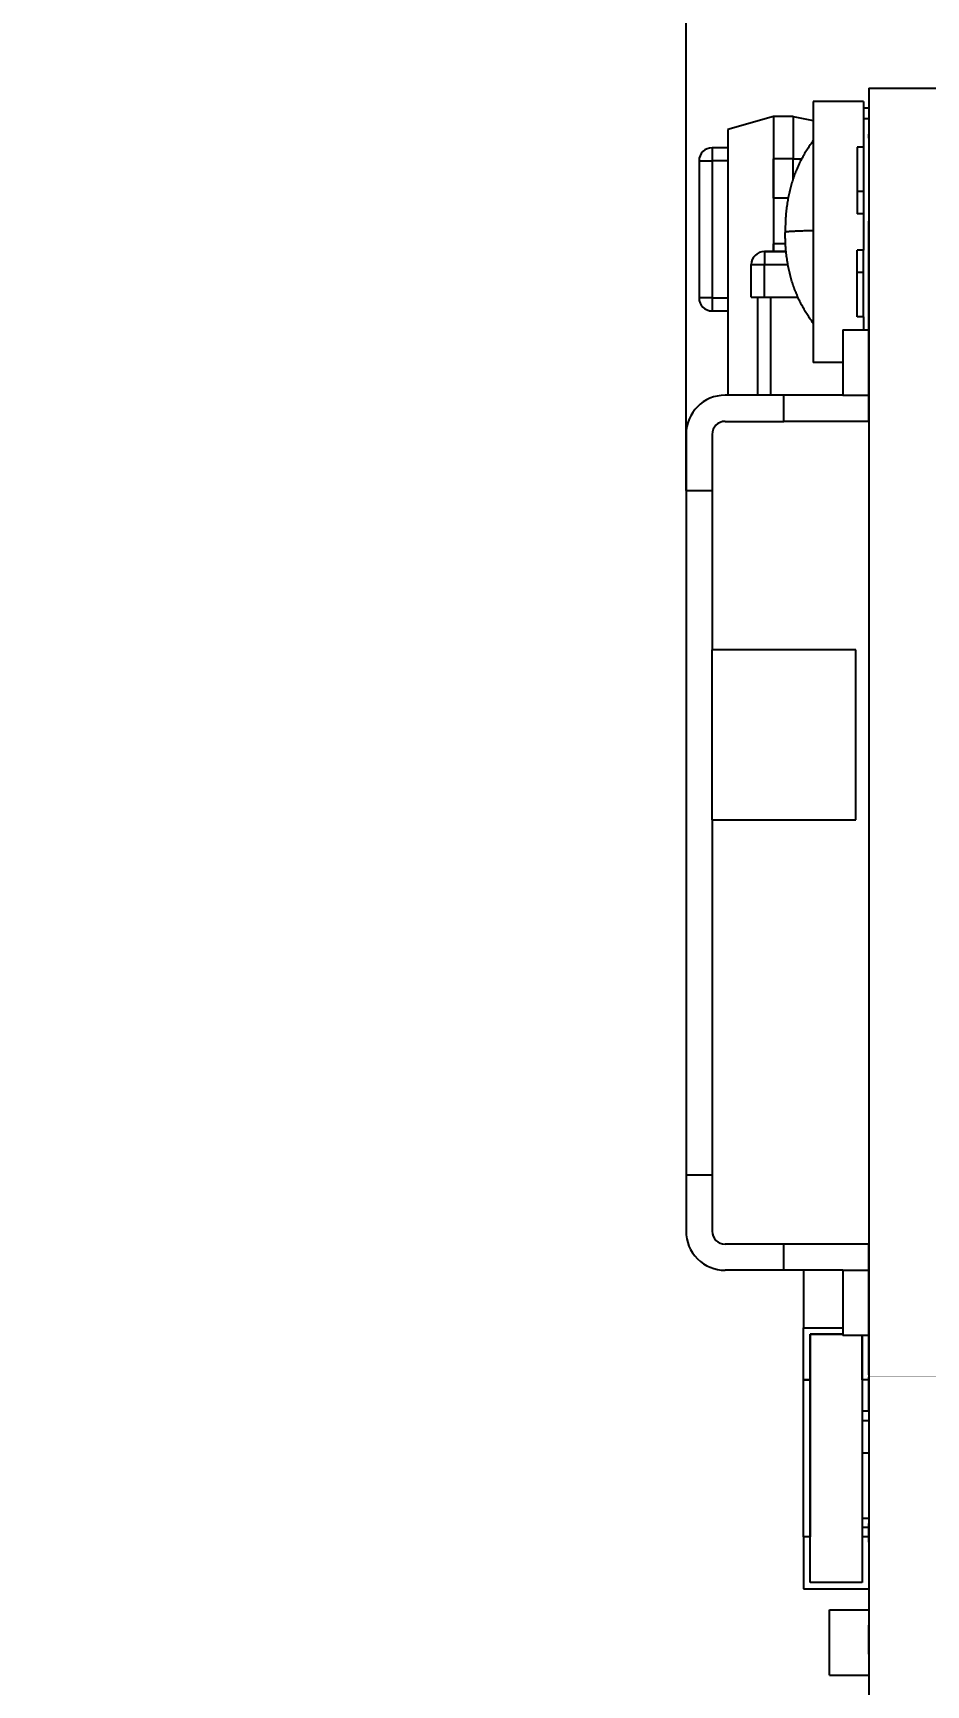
# Model space of a CAD drawing. Extents: x 68 to 194, y 85 to 140.
# Drawn here: x 178.14 to 184.98, y 110.72 to 123.37 of the extents above; entities that cross this region are included whole.
import ezdxf
from ezdxf.enums import TextEntityAlignment as Align

# ---------------------------------------------------------------- set-up
doc = ezdxf.new("R2010")
doc.units = 0
doc.layers.get('0').update_dxf_attribs({"linetype": 'CONTINUOUS'})
for name, color, linetype in [('Dimension007', 7, 'CONTINUOUS'), ('Dimension010', 7, 'CONTINUOUS'), ('View005', 7, 'CONTINUOUS')]:
    doc.layers.add(name, color=color, linetype=linetype)
doc.styles.get("Standard").update_dxf_attribs({"font": 'arial.ttf'})
doc.dimstyles.get("Standard").update_dxf_attribs({"dimscale": 0, "dimtxt": 2.5, "dimasz": 2.5, "dimexe": 1.25, "dimexo": 0.625, "dimtad": 1, "dimtxsty": 'STANDARD', "dimcen": 2.5, "dimazin": 3, "dimtfac": 1, "dimtmove": 0, "dimatfit": 3})

# ---------------------------------------------------------------- blocks, each defined once
blk = doc.blocks.new('*Dimension007')
at = {"color": 0}
for points in [[(180.142, 132.116), (180.142, 131.282), (185.142, 131.699)], [(194.392, 132.116), (194.392, 131.282), (189.392, 131.699)]]:
    blk.add_solid(points, dxfattribs=at)
at = {"layer": 'Dimension007'}
for p, q in [((185.142, 122.95), (185.142, 131.699)), ((189.392, 131.699), (185.142, 131.699)), ((189.392, 121.55), (189.392, 131.699))]:
    blk.add_line(p, q, dxfattribs=at)
blk.add_text('4.25', height=3.5, dxfattribs=at).set_placement((185.702, 131.699), align=Align.CENTER)
blk = doc.blocks.new('*Dimension010')
at = {"color": 0}
for points in [[(178.142, 136.367), (178.142, 135.533), (183.142, 135.95)], [(194.392, 136.367), (194.392, 135.533), (189.392, 135.95)]]:
    blk.add_solid(points, dxfattribs=at)
at = {"layer": 'Dimension010'}
for p, q in [((183.142, 119.87), (183.142, 135.95)), ((189.392, 135.95), (183.142, 135.95)), ((189.392, 119.87), (189.392, 135.95))]:
    blk.add_line(p, q, dxfattribs=at)
blk.add_text('6.25', height=3.5, dxfattribs=at).set_placement((186.267, 135.95), align=Align.CENTER)

msp = doc.modelspace()

# ---------------------------------------------------------------- linework, layer by layer
at = {"layer": 'View005'}
for p, q in [((184.542, 122.95), (185.142, 122.95)), ((184.542, 122.95), (184.542, 109.35)), ((184.542, 122.95), (185.142, 122.95)), ((184.542, 122.95), (184.542, 109.35)), ((184.542, 122.95), (184.542, 109.35)), ((184.502, 122.85), (184.117, 122.85)), ((184.117, 122.85), (184.117, 120.85)), ((184.502, 122.85), (184.117, 122.85)), ((184.117, 122.85), (184.117, 120.85)), ((184.502, 122.85), (184.502, 122.5)), ((184.502, 122.85), (184.502, 122.5)), ((183.812, 122.735), (183.462, 122.635)), ((183.812, 122.735), (183.462, 122.635)), ((183.962, 122.735), (183.812, 122.735)), ((183.812, 122.735), (183.812, 122.41)), ((183.962, 122.735), (183.812, 122.735)), ((183.812, 122.735), (183.812, 122.41)), ((183.962, 122.735), (184.117, 122.704)), ((183.962, 122.735), (183.962, 122.41)), ((183.962, 122.735), (184.117, 122.704)), ((183.962, 122.735), (183.962, 122.41)), ((184.502, 122.8), (184.542, 122.8)), ((184.502, 122.8), (184.542, 122.8)), ((184.502, 122.72), (184.542, 122.72)), ((184.502, 122.72), (184.542, 122.72)), ((183.462, 122.635), (183.462, 120.6)), ((183.462, 122.635), (183.462, 120.6)), ((184.541, 122.567), (184.541, 122.6)), ((184.542, 122.6), (184.541, 122.6)), ((184.541, 122.567), (184.541, 122.6)), ((184.542, 122.6), (184.541, 122.6)), ((184.541, 122.567), (184.542, 122.567)), ((184.541, 122.567), (184.542, 122.567)), ((184.542, 122.567), (184.542, 122.6)), ((184.542, 122.567), (184.542, 122.6)), ((183.462, 122.495), (183.342, 122.495)), ((183.462, 122.495), (183.342, 122.495)), ((184.502, 122.5), (184.452, 122.5)), ((184.452, 122.5), (184.452, 122.16)), ((184.502, 122.5), (184.452, 122.5)), ((184.452, 122.5), (184.452, 122.16)), ((184.502, 122.5), (184.502, 122.16)), ((184.502, 122.5), (184.502, 122.16)), ((183.242, 122.395), (183.242, 121.345)), ((183.242, 122.395), (183.242, 121.345)), ((183.342, 122.395), (183.342, 121.345)), ((183.462, 122.395), (183.342, 122.395)), ((183.342, 122.395), (183.342, 121.345)), ((183.462, 122.395), (183.342, 122.395)), ((183.812, 122.41), (183.812, 122.11)), ((183.812, 122.11), (183.812, 122.41)), ((183.812, 122.41), (183.812, 122.11)), ((183.812, 122.11), (183.812, 122.41)), ((183.962, 122.41), (184.028, 122.41)), ((183.962, 122.41), (184.028, 122.41)), ((183.962, 122.254), (183.962, 122.41)), ((183.962, 122.254), (183.962, 122.41)), ((183.812, 122.11), (183.812, 121.76)), ((183.812, 122.11), (183.812, 121.76)), ((184.452, 122.16), (184.452, 121.99)), ((184.502, 122.16), (184.452, 122.16)), ((184.452, 122.16), (184.452, 121.99)), ((184.502, 122.16), (184.452, 122.16)), ((184.502, 122.16), (184.502, 121.99)), ((184.502, 122.16), (184.502, 121.99)), ((184.502, 121.99), (184.452, 121.99)), ((184.502, 121.99), (184.452, 121.99)), ((184.502, 121.99), (184.502, 121.71)), ((184.502, 121.99), (184.502, 121.71)), ((184.541, 121.4), (184.541, 121.933)), ((184.541, 121.4), (184.541, 121.933)), ((184.541, 121.933), (184.542, 121.933)), ((184.541, 121.933), (184.542, 121.933)), ((184.542, 121.4), (184.542, 121.933)), ((184.542, 121.4), (184.542, 121.933)), ((183.909, 121.7), (183.742, 121.7)), ((183.742, 121.7), (183.909, 121.7)), ((183.909, 121.7), (183.742, 121.7)), ((183.742, 121.7), (183.909, 121.7)), ((183.909, 121.7), (183.742, 121.7)), ((183.742, 121.7), (183.909, 121.7)), ((183.909, 121.7), (183.742, 121.7)), ((183.742, 121.7), (183.909, 121.7)), ((183.909, 121.7), (183.742, 121.7)), ((183.742, 121.7), (183.909, 121.7)), ((183.909, 121.7), (183.742, 121.7)), ((183.742, 121.7), (183.909, 121.7)), ((183.812, 121.76), (183.812, 121.7)), ((183.812, 121.7), (183.812, 121.76)), ((183.812, 121.76), (183.812, 121.7)), ((183.812, 121.7), (183.812, 121.76)), ((184.502, 121.71), (184.452, 121.71)), ((184.452, 121.54), (184.452, 121.71)), ((184.502, 121.71), (184.452, 121.71)), ((184.452, 121.54), (184.452, 121.71)), ((184.502, 121.54), (184.502, 121.71)), ((184.502, 121.54), (184.502, 121.71)), ((183.642, 121.35), (183.642, 121.6)), ((183.642, 121.35), (183.642, 121.6)), ((183.642, 121.35), (183.642, 121.6)), ((183.642, 121.35), (183.642, 121.6)), ((183.642, 121.35), (183.642, 121.6)), ((183.642, 121.35), (183.642, 121.6)), ((183.742, 121.35), (183.742, 121.6)), ((183.742, 121.35), (183.742, 121.6)), ((183.742, 121.6), (183.923, 121.6)), ((183.742, 121.6), (183.923, 121.6)), ((183.742, 121.35), (183.742, 121.6)), ((183.742, 121.35), (183.742, 121.6)), ((183.742, 121.6), (183.923, 121.6)), ((183.742, 121.6), (183.923, 121.6)), ((183.742, 121.35), (183.742, 121.6)), ((183.742, 121.6), (183.923, 121.6)), ((183.742, 121.35), (183.742, 121.6)), ((183.742, 121.6), (183.923, 121.6)), ((184.502, 121.54), (184.452, 121.54)), ((184.452, 121.2), (184.452, 121.54)), ((184.502, 121.54), (184.452, 121.54)), ((184.452, 121.2), (184.452, 121.54)), ((184.502, 121.2), (184.502, 121.54)), ((184.502, 121.2), (184.502, 121.54)), ((183.342, 121.345), (183.462, 121.345)), ((183.342, 121.345), (183.462, 121.345)), ((183.692, 120.6), (183.692, 121.35)), ((183.692, 120.6), (183.692, 121.35)), ((183.742, 121.35), (183.999, 121.35)), ((183.742, 121.35), (183.999, 121.35)), ((183.742, 121.35), (183.999, 121.35)), ((183.742, 121.35), (183.999, 121.35)), ((183.742, 121.35), (183.999, 121.35)), ((183.742, 121.35), (183.999, 121.35)), ((183.792, 120.6), (183.792, 121.35)), ((183.792, 120.6), (183.792, 121.35)), ((184.541, 120.4), (184.541, 121.4)), ((184.542, 121.4), (184.541, 121.4)), ((184.541, 120.4), (184.541, 121.4)), ((184.542, 121.4), (184.541, 121.4)), ((184.542, 120.4), (184.542, 121.4)), ((184.542, 120.4), (184.542, 121.4)), ((183.342, 121.245), (183.462, 121.245)), ((183.342, 121.245), (183.462, 121.245)), ((184.502, 121.2), (184.452, 121.2)), ((184.502, 121.2), (184.452, 121.2)), ((184.502, 121.2), (184.502, 121.1)), ((184.502, 121.2), (184.502, 121.1)), ((184.342, 121.1), (184.342, 120.6)), ((184.342, 121.1), (184.541, 121.1)), ((184.342, 121.1), (184.342, 120.6)), ((184.342, 121.1), (184.541, 121.1)), ((184.542, 121.1), (184.542, 121.1)), ((184.542, 121.1), (184.542, 121.1)), ((184.342, 120.85), (184.117, 120.85)), ((184.342, 120.85), (184.117, 120.85)), ((183.892, 120.6), (183.442, 120.6)), ((183.892, 120.6), (183.442, 120.6)), ((184.342, 120.6), (183.892, 120.6)), ((184.342, 120.6), (183.892, 120.6)), ((183.892, 120.4), (183.892, 120.6)), ((183.892, 120.4), (183.892, 120.6)), ((184.342, 120.6), (184.541, 120.6)), ((184.342, 120.6), (184.541, 120.6)), ((184.542, 120.6), (184.542, 120.6)), ((184.542, 120.6), (184.542, 120.6)), ((183.142, 120.3), (183.142, 119.87)), ((183.142, 120.3), (183.142, 119.87)), ((183.342, 120.3), (183.342, 119.87)), ((183.342, 120.3), (183.342, 119.87)), ((183.442, 120.4), (183.892, 120.4)), ((183.442, 120.4), (183.892, 120.4)), ((184.541, 120.4), (183.892, 120.4)), ((184.541, 120.4), (183.892, 120.4)), ((184.542, 120.4), (184.541, 120.4)), ((184.542, 120.4), (184.541, 120.4)), ((184.542, 120.4), (184.542, 120.4)), ((184.542, 120.4), (184.542, 120.4)), ((183.142, 119.87), (183.142, 114.63)), ((183.142, 119.87), (183.142, 114.63)), ((183.142, 119.87), (183.342, 119.87)), ((183.142, 119.87), (183.342, 119.87)), ((183.342, 119.87), (183.342, 118.65)), ((183.342, 119.87), (183.342, 118.65)), ((184.442, 118.65), (183.342, 118.65)), ((183.342, 117.35), (183.342, 118.65)), ((184.442, 118.65), (183.342, 118.65)), ((183.342, 117.35), (183.342, 118.65)), ((184.442, 117.35), (184.442, 118.65)), ((184.442, 117.35), (184.442, 118.65)), ((183.342, 117.35), (184.442, 117.35)), ((183.342, 117.35), (184.442, 117.35)), ((183.342, 117.35), (183.342, 114.63)), ((183.342, 117.35), (183.342, 114.63)), ((183.142, 114.63), (183.142, 114.2)), ((183.142, 114.63), (183.142, 114.2)), ((183.142, 114.63), (183.342, 114.63)), ((183.142, 114.63), (183.342, 114.63)), ((183.342, 114.63), (183.342, 114.2)), ((183.342, 114.63), (183.342, 114.2)), ((183.892, 114.1), (183.442, 114.1)), ((183.892, 114.1), (183.442, 114.1)), ((183.892, 113.9), (183.892, 114.1)), ((184.541, 114.1), (183.892, 114.1)), ((183.892, 113.9), (183.892, 114.1)), ((184.541, 114.1), (183.892, 114.1)), ((184.541, 113.1), (184.541, 114.1)), ((184.542, 114.1), (184.541, 114.1)), ((184.541, 113.1), (184.541, 114.1)), ((184.542, 114.1), (184.541, 114.1)), ((184.542, 113.1), (184.542, 114.1)), ((184.542, 113.1), (184.542, 114.1)), ((184.542, 114.1), (184.542, 114.1)), ((184.542, 114.1), (184.542, 114.1)), ((183.892, 113.9), (183.442, 113.9)), ((183.892, 113.9), (183.442, 113.9)), ((184.342, 113.9), (183.892, 113.9)), ((184.342, 113.9), (183.892, 113.9)), ((184.042, 113.9), (184.042, 113.46)), ((184.042, 113.9), (184.042, 113.46)), ((184.342, 113.9), (184.342, 113.4)), ((184.342, 113.9), (184.342, 113.4)), ((184.342, 113.9), (184.541, 113.9)), ((184.342, 113.9), (184.541, 113.9)), ((184.542, 113.9), (184.542, 113.9)), ((184.542, 113.9), (184.542, 113.9)), ((184.042, 113.06), (184.042, 113.46)), ((184.042, 113.46), (184.342, 113.46)), ((184.042, 113.06), (184.042, 113.46)), ((184.042, 113.46), (184.342, 113.46)), ((184.342, 113.41), (184.092, 113.41)), ((184.092, 113.41), (184.092, 113.06)), ((184.092, 111.51), (184.092, 113.41)), ((184.092, 113.41), (184.342, 113.41)), ((184.342, 113.41), (184.092, 113.41)), ((184.092, 113.41), (184.092, 113.06)), ((184.092, 111.51), (184.092, 113.41)), ((184.092, 113.41), (184.342, 113.41)), ((184.541, 113.4), (184.342, 113.4)), ((184.541, 113.4), (184.342, 113.4)), ((184.492, 113.06), (184.492, 113.4)), ((184.492, 113.4), (184.492, 111.51)), ((184.492, 113.06), (184.492, 113.4)), ((184.492, 113.4), (184.492, 111.51)), ((184.542, 113.4), (184.542, 113.4)), ((184.542, 113.4), (184.542, 113.4)), ((184.542, 113.1), (184.541, 113.1)), ((184.542, 113.1), (184.541, 113.1)), ((184.541, 112.96), (184.541, 113.082)), ((184.541, 112.96), (184.541, 113.082)), ((184.541, 113.082), (184.542, 113.082)), ((184.541, 113.082), (184.542, 113.082)), ((184.542, 112.96), (184.542, 113.082)), ((184.542, 112.96), (184.542, 113.082)), ((184.092, 113.06), (184.042, 113.06)), ((184.042, 111.86), (184.042, 113.06)), ((184.042, 113.06), (184.092, 113.06)), ((184.092, 113.06), (184.042, 113.06)), ((184.042, 111.86), (184.042, 113.06)), ((184.042, 113.06), (184.092, 113.06)), ((184.092, 113.06), (184.092, 111.86)), ((184.092, 113.06), (184.092, 111.86)), ((184.542, 113.06), (184.492, 113.06)), ((184.542, 113.06), (184.492, 113.06)), ((184.542, 112.96), (184.541, 112.96)), ((184.541, 112.825), (184.541, 112.96)), ((184.542, 112.96), (184.541, 112.96)), ((184.541, 112.825), (184.541, 112.96)), ((184.542, 112.825), (184.542, 112.96)), ((184.542, 112.825), (184.542, 112.96)), ((184.492, 112.825), (184.541, 112.825)), ((184.492, 112.825), (184.541, 112.825)), ((184.542, 112.825), (184.541, 112.825)), ((184.541, 112.818), (184.541, 112.825)), ((184.542, 112.825), (184.541, 112.825)), ((184.541, 112.818), (184.541, 112.825)), ((184.542, 112.825), (184.542, 112.825)), ((184.542, 112.825), (184.542, 112.825)), ((184.542, 112.818), (184.542, 112.825)), ((184.542, 112.818), (184.542, 112.825)), ((184.492, 112.75), (184.541, 112.75)), ((184.492, 112.75), (184.541, 112.75)), ((184.541, 112.818), (184.542, 112.818)), ((184.541, 112.818), (184.542, 112.818)), ((184.541, 112.767), (184.542, 112.767)), ((184.541, 112.767), (184.542, 112.767)), ((184.542, 112.75), (184.542, 112.75)), ((184.542, 112.75), (184.542, 112.75)), ((184.541, 112.5), (184.492, 112.5)), ((184.541, 112.5), (184.492, 112.5)), ((184.542, 112.5), (184.542, 112.5)), ((184.542, 112.5), (184.542, 112.5)), ((184.541, 112.133), (184.542, 112.133)), ((184.541, 112.133), (184.542, 112.133)), ((184.541, 112.118), (184.542, 112.118)), ((184.541, 112.118), (184.542, 112.118)), ((184.541, 112), (184.492, 112)), ((184.541, 112), (184.492, 112)), ((184.541, 111.818), (184.541, 111.96)), ((184.542, 111.96), (184.541, 111.96)), ((184.541, 111.818), (184.541, 111.96)), ((184.542, 111.96), (184.541, 111.96)), ((184.542, 112), (184.542, 112)), ((184.542, 112), (184.542, 112)), ((184.542, 111.818), (184.542, 111.96)), ((184.542, 111.818), (184.542, 111.96)), ((184.092, 111.86), (184.042, 111.86)), ((184.042, 111.86), (184.042, 111.46)), ((184.092, 111.86), (184.042, 111.86)), ((184.092, 111.86), (184.042, 111.86)), ((184.042, 111.86), (184.042, 111.46)), ((184.092, 111.86), (184.042, 111.86)), ((184.092, 111.51), (184.092, 111.86)), ((184.092, 111.51), (184.092, 111.86)), ((184.541, 111.93), (184.492, 111.93)), ((184.541, 111.93), (184.492, 111.93)), ((184.542, 111.86), (184.492, 111.86)), ((184.492, 111.86), (184.492, 111.51)), ((184.542, 111.86), (184.492, 111.86)), ((184.492, 111.86), (184.492, 111.51)), ((184.541, 111.818), (184.542, 111.818)), ((184.541, 111.818), (184.542, 111.818)), ((184.542, 111.93), (184.542, 111.93)), ((184.542, 111.93), (184.542, 111.93)), ((184.042, 111.46), (184.541, 111.46)), ((184.042, 111.46), (184.541, 111.46)), ((184.492, 111.51), (184.092, 111.51)), ((184.492, 111.51), (184.092, 111.51)), ((184.492, 111.51), (184.092, 111.51)), ((184.492, 111.51), (184.092, 111.51)), ((184.542, 111.46), (184.542, 111.46)), ((184.542, 111.46), (184.542, 111.46)), ((184.242, 110.8), (184.242, 111.3)), ((184.242, 111.3), (184.541, 111.3)), ((184.242, 110.8), (184.242, 111.3)), ((184.242, 111.3), (184.541, 111.3)), ((184.541, 110.96), (184.541, 111.183)), ((184.541, 110.96), (184.541, 111.183)), ((184.541, 111.183), (184.542, 111.183)), ((184.541, 111.183), (184.542, 111.183)), ((184.542, 111.3), (184.542, 111.3)), ((184.542, 111.3), (184.542, 111.3)), ((184.542, 110.96), (184.542, 111.183)), ((184.542, 110.96), (184.542, 111.183)), ((184.542, 110.96), (184.541, 110.96)), ((184.542, 110.96), (184.541, 110.96)), ((184.242, 110.8), (184.541, 110.8)), ((184.242, 110.8), (184.541, 110.8)), ((184.542, 110.8), (184.542, 110.8)), ((184.542, 110.8), (184.542, 110.8))]:
    msp.add_line(p, q, dxfattribs=at)
for centre, radius, start, end in [((183.342, 122.395), 0.1, 90, 180), ((183.342, 122.395), 0.1, 90, 180), ((183.342, 122.395), 0.1, 90, 180), ((183.342, 122.395), 0.1, 90, 180), ((183.742, 121.6), 0.1, 90, 180), ((183.742, 121.6), 0.1, 90, 180), ((183.742, 121.6), 0.1, 90, -180), ((183.742, 121.6), 0.1, 90, -180), ((183.742, 121.6), 0.1, 90, -180), ((183.742, 121.6), 0.1, 90, -180), ((183.742, 121.6), 0.1, 90, 180), ((183.742, 121.6), 0.1, 90, 180), ((183.342, 121.345), 0.1, 180, -90), ((183.342, 121.345), 0.1, 180, -90), ((183.342, 121.345), 0.1, 180, -90), ((183.342, 121.345), 0.1, 180, -90), ((183.442, 120.3), 0.3, 90, -180), ((183.442, 120.3), 0.3, 90, -180), ((183.442, 120.3), 0.1, 90, -180), ((183.442, 120.3), 0.1, 90, -180), ((183.442, 114.2), 0.1, 180, -90), ((183.442, 114.2), 0.1, 180, -90)]:
    msp.add_arc(centre, radius, start, end, dxfattribs=at)
msp.add_ellipse((183.442, 114.2), major_axis=(0.2449, -0.1732), ratio=1, start_param=3.75707, end_param=5.32787, dxfattribs=at)
msp.add_ellipse((183.442, 114.2), major_axis=(0.2449, -0.1732), ratio=1, start_param=3.75707, end_param=5.32787, dxfattribs=at)
for points, knots in [([(184.541, 122.567), (184.541, 122.564), (184.541, 122.56), (184.541, 122.548), (184.541, 122.536), (184.541, 122.517), (184.541, 122.498), (184.541, 122.473), (184.541, 122.448), (184.541, 122.418), (184.541, 122.388), (184.541, 122.322), (184.541, 122.25), (184.541, 122.215), (184.541, 122.179), (184.541, 122.11), (184.541, 122.052), (184.541, 122.027), (184.541, 122.002), (184.541, 121.983), (184.541, 121.964), (184.541, 121.952), (184.541, 121.94), (184.541, 121.936), (184.541, 121.933)], [1.5708, 1.5708, 1.5708, 1.7952, 1.7952, 2.0196, 2.0196, 2.24399, 2.24399, 2.46839, 2.46839, 2.69279, 2.69279, 3.14159, 3.14159, 3.36599, 3.36599, 3.81479, 3.81479, 4.03919, 4.03919, 4.26359, 4.26359, 4.48799, 4.48799, 4.71239, 4.71239, 4.71239]), ([(184.541, 122.567), (184.541, 122.564), (184.541, 122.56), (184.541, 122.548), (184.541, 122.536), (184.541, 122.517), (184.541, 122.498), (184.541, 122.473), (184.541, 122.448), (184.541, 122.418), (184.541, 122.388), (184.541, 122.322), (184.541, 122.25), (184.541, 122.215), (184.541, 122.179), (184.541, 122.11), (184.541, 122.052), (184.541, 122.027), (184.541, 122.002), (184.541, 121.983), (184.541, 121.964), (184.541, 121.952), (184.541, 121.94), (184.541, 121.936), (184.541, 121.933)], [1.5708, 1.5708, 1.5708, 1.7952, 1.7952, 2.0196, 2.0196, 2.24399, 2.24399, 2.46839, 2.46839, 2.69279, 2.69279, 3.14159, 3.14159, 3.36599, 3.36599, 3.81479, 3.81479, 4.03919, 4.03919, 4.26359, 4.26359, 4.48799, 4.48799, 4.71239, 4.71239, 4.71239]), ([(184.542, 122.567), (184.542, 122.564), (184.542, 122.56), (184.542, 122.548), (184.542, 122.536), (184.542, 122.517), (184.542, 122.498), (184.542, 122.473), (184.542, 122.448), (184.542, 122.418), (184.542, 122.388), (184.542, 122.322), (184.542, 122.25), (184.542, 122.215), (184.542, 122.179), (184.542, 122.11), (184.542, 122.052), (184.542, 122.027), (184.542, 122.002), (184.542, 121.983), (184.542, 121.964), (184.542, 121.952), (184.542, 121.94), (184.542, 121.936), (184.542, 121.933)], [1.5708, 1.5708, 1.5708, 1.7952, 1.7952, 2.0196, 2.0196, 2.24399, 2.24399, 2.46839, 2.46839, 2.69279, 2.69279, 3.14159, 3.14159, 3.36599, 3.36599, 3.81479, 3.81479, 4.03919, 4.03919, 4.26359, 4.26359, 4.48799, 4.48799, 4.71239, 4.71239, 4.71239]), ([(184.542, 122.567), (184.542, 122.564), (184.542, 122.56), (184.542, 122.548), (184.542, 122.536), (184.542, 122.517), (184.542, 122.498), (184.542, 122.473), (184.542, 122.448), (184.542, 122.418), (184.542, 122.388), (184.542, 122.322), (184.542, 122.25), (184.542, 122.215), (184.542, 122.179), (184.542, 122.11), (184.542, 122.052), (184.542, 122.027), (184.542, 122.002), (184.542, 121.983), (184.542, 121.964), (184.542, 121.952), (184.542, 121.94), (184.542, 121.936), (184.542, 121.933)], [1.5708, 1.5708, 1.5708, 1.7952, 1.7952, 2.0196, 2.0196, 2.24399, 2.24399, 2.46839, 2.46839, 2.69279, 2.69279, 3.14159, 3.14159, 3.36599, 3.36599, 3.81479, 3.81479, 4.03919, 4.03919, 4.26359, 4.26359, 4.48799, 4.48799, 4.71239, 4.71239, 4.71239]), ([(184.117, 122.55), (183.931, 122.302), (183.906, 121.972), (183.904, 121.942), (183.903, 121.912), (183.902, 121.883), (183.902, 121.855)], [0, 0, 0, 0.786392, 0.786392, 0.858086, 0.858086, 1, 1, 1]), ([(184.117, 122.55), (183.931, 122.302), (183.906, 121.972), (183.904, 121.942), (183.903, 121.912), (183.902, 121.883), (183.902, 121.855)], [0, 0, 0, 0.786392, 0.786392, 0.858086, 0.858086, 1, 1, 1]), ([(184.117, 121.15), (183.931, 121.398), (183.906, 121.728), (183.904, 121.758), (183.903, 121.788), (183.902, 121.817), (183.902, 121.845)], [0, 0, 0, 0.786392, 0.786392, 0.858086, 0.858086, 1, 1, 1]), ([(184.117, 121.15), (183.931, 121.398), (183.906, 121.728), (183.904, 121.758), (183.903, 121.788), (183.902, 121.817), (183.902, 121.845)], [0, 0, 0, 0.786392, 0.786392, 0.858086, 0.858086, 1, 1, 1]), ([(184.541, 112.767), (184.541, 112.764), (184.541, 112.76), (184.541, 112.748), (184.541, 112.736), (184.541, 112.717), (184.541, 112.698), (184.541, 112.673), (184.541, 112.648), (184.541, 112.618), (184.541, 112.588), (184.541, 112.522), (184.541, 112.45), (184.541, 112.415), (184.541, 112.379), (184.541, 112.31), (184.541, 112.252), (184.541, 112.227), (184.541, 112.202), (184.541, 112.183), (184.541, 112.164), (184.541, 112.152), (184.541, 112.14), (184.541, 112.136), (184.541, 112.133)], [1.5708, 1.5708, 1.5708, 1.7952, 1.7952, 2.0196, 2.0196, 2.24399, 2.24399, 2.46839, 2.46839, 2.69279, 2.69279, 3.14159, 3.14159, 3.36599, 3.36599, 3.81479, 3.81479, 4.03919, 4.03919, 4.26359, 4.26359, 4.48799, 4.48799, 4.71239, 4.71239, 4.71239]), ([(184.541, 112.767), (184.541, 112.764), (184.541, 112.76), (184.541, 112.748), (184.541, 112.736), (184.541, 112.717), (184.541, 112.698), (184.541, 112.673), (184.541, 112.648), (184.541, 112.618), (184.541, 112.588), (184.541, 112.522), (184.541, 112.45), (184.541, 112.415), (184.541, 112.379), (184.541, 112.31), (184.541, 112.252), (184.541, 112.227), (184.541, 112.202), (184.541, 112.183), (184.541, 112.164), (184.541, 112.152), (184.541, 112.14), (184.541, 112.136), (184.541, 112.133)], [1.5708, 1.5708, 1.5708, 1.7952, 1.7952, 2.0196, 2.0196, 2.24399, 2.24399, 2.46839, 2.46839, 2.69279, 2.69279, 3.14159, 3.14159, 3.36599, 3.36599, 3.81479, 3.81479, 4.03919, 4.03919, 4.26359, 4.26359, 4.48799, 4.48799, 4.71239, 4.71239, 4.71239]), ([(184.542, 112.767), (184.542, 112.764), (184.542, 112.76), (184.542, 112.748), (184.542, 112.736), (184.542, 112.717), (184.542, 112.698), (184.542, 112.673), (184.542, 112.648), (184.542, 112.618), (184.542, 112.588), (184.542, 112.522), (184.542, 112.45), (184.542, 112.415), (184.542, 112.379), (184.542, 112.31), (184.542, 112.252), (184.542, 112.227), (184.542, 112.202), (184.542, 112.183), (184.542, 112.164), (184.542, 112.152), (184.542, 112.14), (184.542, 112.136), (184.542, 112.133)], [1.5708, 1.5708, 1.5708, 1.7952, 1.7952, 2.0196, 2.0196, 2.24399, 2.24399, 2.46839, 2.46839, 2.69279, 2.69279, 3.14159, 3.14159, 3.36599, 3.36599, 3.81479, 3.81479, 4.03919, 4.03919, 4.26359, 4.26359, 4.48799, 4.48799, 4.71239, 4.71239, 4.71239]), ([(184.542, 112.767), (184.542, 112.764), (184.542, 112.76), (184.542, 112.748), (184.542, 112.736), (184.542, 112.717), (184.542, 112.698), (184.542, 112.673), (184.542, 112.648), (184.542, 112.618), (184.542, 112.588), (184.542, 112.522), (184.542, 112.45), (184.542, 112.415), (184.542, 112.379), (184.542, 112.31), (184.542, 112.252), (184.542, 112.227), (184.542, 112.202), (184.542, 112.183), (184.542, 112.164), (184.542, 112.152), (184.542, 112.14), (184.542, 112.136), (184.542, 112.133)], [1.5708, 1.5708, 1.5708, 1.7952, 1.7952, 2.0196, 2.0196, 2.24399, 2.24399, 2.46839, 2.46839, 2.69279, 2.69279, 3.14159, 3.14159, 3.36599, 3.36599, 3.81479, 3.81479, 4.03919, 4.03919, 4.26359, 4.26359, 4.48799, 4.48799, 4.71239, 4.71239, 4.71239]), ([(184.541, 111.817), (184.541, 111.814), (184.541, 111.81), (184.541, 111.798), (184.541, 111.786), (184.541, 111.767), (184.541, 111.748), (184.541, 111.723), (184.541, 111.698), (184.541, 111.668), (184.541, 111.638), (184.541, 111.572), (184.541, 111.5), (184.541, 111.465), (184.541, 111.429), (184.541, 111.36), (184.541, 111.302), (184.541, 111.277), (184.541, 111.252), (184.541, 111.233), (184.541, 111.214), (184.541, 111.202), (184.541, 111.19), (184.541, 111.186), (184.541, 111.183)], [1.5708, 1.5708, 1.5708, 1.7952, 1.7952, 2.0196, 2.0196, 2.24399, 2.24399, 2.46839, 2.46839, 2.69279, 2.69279, 3.14159, 3.14159, 3.36599, 3.36599, 3.81479, 3.81479, 4.03919, 4.03919, 4.26359, 4.26359, 4.48799, 4.48799, 4.71239, 4.71239, 4.71239]), ([(184.541, 111.817), (184.541, 111.814), (184.541, 111.81), (184.541, 111.798), (184.541, 111.786), (184.541, 111.767), (184.541, 111.748), (184.541, 111.723), (184.541, 111.698), (184.541, 111.668), (184.541, 111.638), (184.541, 111.572), (184.541, 111.5), (184.541, 111.465), (184.541, 111.429), (184.541, 111.36), (184.541, 111.302), (184.541, 111.277), (184.541, 111.252), (184.541, 111.233), (184.541, 111.214), (184.541, 111.202), (184.541, 111.19), (184.541, 111.186), (184.541, 111.183)], [1.5708, 1.5708, 1.5708, 1.7952, 1.7952, 2.0196, 2.0196, 2.24399, 2.24399, 2.46839, 2.46839, 2.69279, 2.69279, 3.14159, 3.14159, 3.36599, 3.36599, 3.81479, 3.81479, 4.03919, 4.03919, 4.26359, 4.26359, 4.48799, 4.48799, 4.71239, 4.71239, 4.71239]), ([(184.542, 111.817), (184.542, 111.814), (184.542, 111.81), (184.542, 111.798), (184.542, 111.786), (184.542, 111.767), (184.542, 111.748), (184.542, 111.723), (184.542, 111.698), (184.542, 111.668), (184.542, 111.638), (184.542, 111.572), (184.542, 111.5), (184.542, 111.465), (184.542, 111.429), (184.542, 111.36), (184.542, 111.302), (184.542, 111.277), (184.542, 111.252), (184.542, 111.233), (184.542, 111.214), (184.542, 111.202), (184.542, 111.19), (184.542, 111.186), (184.542, 111.183)], [1.5708, 1.5708, 1.5708, 1.7952, 1.7952, 2.0196, 2.0196, 2.24399, 2.24399, 2.46839, 2.46839, 2.69279, 2.69279, 3.14159, 3.14159, 3.36599, 3.36599, 3.81479, 3.81479, 4.03919, 4.03919, 4.26359, 4.26359, 4.48799, 4.48799, 4.71239, 4.71239, 4.71239]), ([(184.542, 111.817), (184.542, 111.814), (184.542, 111.81), (184.542, 111.798), (184.542, 111.786), (184.542, 111.767), (184.542, 111.748), (184.542, 111.723), (184.542, 111.698), (184.542, 111.668), (184.542, 111.638), (184.542, 111.572), (184.542, 111.5), (184.542, 111.465), (184.542, 111.429), (184.542, 111.36), (184.542, 111.302), (184.542, 111.277), (184.542, 111.252), (184.542, 111.233), (184.542, 111.214), (184.542, 111.202), (184.542, 111.19), (184.542, 111.186), (184.542, 111.183)], [1.5708, 1.5708, 1.5708, 1.7952, 1.7952, 2.0196, 2.0196, 2.24399, 2.24399, 2.46839, 2.46839, 2.69279, 2.69279, 3.14159, 3.14159, 3.36599, 3.36599, 3.81479, 3.81479, 4.03919, 4.03919, 4.26359, 4.26359, 4.48799, 4.48799, 4.71239, 4.71239, 4.71239])]:
    msp.add_open_spline(points, degree=2, knots=knots, dxfattribs=at)
for points, degree in [([(183.342, 122.495), (183.342, 122.496), (183.342, 122.448), (183.342, 122.395)], 3), ([(183.342, 122.495), (183.342, 122.496), (183.342, 122.448), (183.342, 122.395)], 3), ([(183.242, 122.395), (183.241, 122.395), (183.288, 122.395), (183.342, 122.395)], 3), ([(183.242, 122.395), (183.241, 122.395), (183.288, 122.395), (183.342, 122.395)], 3), ([(183.962, 122.41), (183.881, 122.41), (183.81, 122.41), (183.812, 122.41)], 3), ([(183.962, 122.41), (183.881, 122.41), (183.81, 122.41), (183.812, 122.41)], 3), ([(183.925, 122.11), (183.86, 122.11), (183.811, 122.11), (183.812, 122.11)], 3), ([(183.925, 122.11), (183.86, 122.11), (183.811, 122.11), (183.812, 122.11)], 3), ([(183.902, 121.85), (183.902, 121.857), (184.117, 121.862)], 2), ([(183.902, 121.85), (183.902, 121.857), (184.117, 121.862)], 2), ([(183.902, 121.85), (183.902, 121.85)], 1), ([(183.902, 121.85), (183.902, 121.85)], 1), ([(183.742, 121.7), (183.742, 121.701), (183.742, 121.653), (183.742, 121.6)], 3), ([(183.742, 121.7), (183.742, 121.701), (183.742, 121.653), (183.742, 121.6)], 3), ([(183.742, 121.7), (183.742, 121.701), (183.742, 121.653), (183.742, 121.6)], 3), ([(183.742, 121.7), (183.742, 121.701), (183.742, 121.653), (183.742, 121.6)], 3), ([(183.742, 121.7), (183.742, 121.701), (183.742, 121.653), (183.742, 121.6)], 3), ([(183.742, 121.7), (183.742, 121.701), (183.742, 121.653), (183.742, 121.6)], 3), ([(183.904, 121.76), (183.849, 121.76), (183.811, 121.76), (183.812, 121.76)], 3), ([(183.904, 121.76), (183.849, 121.76), (183.811, 121.76), (183.812, 121.76)], 3), ([(183.642, 121.6), (183.641, 121.6), (183.688, 121.6), (183.742, 121.6)], 3), ([(183.642, 121.6), (183.641, 121.6), (183.688, 121.6), (183.742, 121.6)], 3), ([(183.642, 121.6), (183.641, 121.6), (183.688, 121.6), (183.742, 121.6)], 3), ([(183.642, 121.6), (183.641, 121.6), (183.688, 121.6), (183.742, 121.6)], 3), ([(183.642, 121.6), (183.641, 121.6), (183.688, 121.6), (183.742, 121.6)], 3), ([(183.642, 121.6), (183.641, 121.6), (183.688, 121.6), (183.742, 121.6)], 3), ([(183.342, 121.345), (183.288, 121.345), (183.241, 121.345), (183.242, 121.345)], 3), ([(183.342, 121.345), (183.288, 121.345), (183.241, 121.345), (183.242, 121.345)], 3), ([(183.342, 121.345), (183.342, 121.292), (183.342, 121.244), (183.342, 121.245)], 3), ([(183.342, 121.345), (183.342, 121.292), (183.342, 121.244), (183.342, 121.245)], 3), ([(183.642, 121.35), (183.641, 121.35), (183.688, 121.35), (183.742, 121.35)], 3), ([(183.642, 121.35), (183.641, 121.35), (183.688, 121.35), (183.742, 121.35)], 3), ([(183.642, 121.35), (183.641, 121.35), (183.688, 121.35), (183.742, 121.35)], 3), ([(183.642, 121.35), (183.641, 121.35), (183.688, 121.35), (183.742, 121.35)], 3), ([(183.642, 121.35), (183.641, 121.35), (183.688, 121.35), (183.742, 121.35)], 3), ([(183.642, 121.35), (183.641, 121.35), (183.688, 121.35), (183.742, 121.35)], 3), ([(184.541, 113.1), (184.541, 113.083), (184.541, 113.083)], 2), ([(184.541, 113.1), (184.541, 113.083), (184.541, 113.083)], 2), ([(184.542, 113.1), (184.542, 113.083), (184.542, 113.083)], 2), ([(184.542, 113.1), (184.542, 113.083), (184.542, 113.083)], 2), ([(184.541, 112.817), (184.541, 112.817), (184.541, 112.767)], 2), ([(184.541, 112.817), (184.541, 112.817), (184.541, 112.767)], 2), ([(184.542, 112.817), (184.542, 112.817), (184.542, 112.767)], 2), ([(184.542, 112.817), (184.542, 112.817), (184.542, 112.767)], 2), ([(184.541, 112.132), (184.541, 112.118)], 1), ([(184.541, 112.132), (184.541, 112.118)], 1), ([(184.541, 112.118), (184.541, 112.118), (184.541, 112.056), (184.541, 111.96)], 3), ([(184.541, 112.118), (184.541, 112.118), (184.541, 112.056), (184.541, 111.96)], 3), ([(184.542, 112.132), (184.542, 112.118)], 1), ([(184.542, 112.132), (184.542, 112.118)], 1), ([(184.542, 112.118), (184.542, 112.118), (184.542, 112.056), (184.542, 111.96)], 3), ([(184.542, 112.118), (184.542, 112.118), (184.542, 112.056), (184.542, 111.96)], 3), ([(184.541, 110.96), (184.541, 110.864), (184.541, 110.751), (184.541, 110.668)], 3), ([(184.541, 110.96), (184.541, 110.864), (184.541, 110.751), (184.541, 110.668)], 3), ([(184.542, 110.96), (184.542, 110.864), (184.542, 110.751), (184.542, 110.668)], 3), ([(184.542, 110.96), (184.542, 110.864), (184.542, 110.751), (184.542, 110.668)], 3)]:
    msp.add_open_spline(points, degree=degree, dxfattribs=at)

# ---------------------------------------------------------------- dimensions: what is measured, and where the dimension line sits
at = {"layer": 'Dimension007'}
dim = msp.add_linear_dim(base=(185.702, 131.699), p1=(189.392, 121.55), p2=(185.142, 122.95), text='4.25', dimstyle='STANDARD', dxfattribs=at)
dim.commit()
dim.dimension.update_dxf_attribs({"geometry": '*Dimension007', "text_midpoint": (187.267, 126.95)})
at = {"layer": 'Dimension010'}
dim = msp.add_linear_dim(base=(186.267, 135.95), p1=(189.392, 119.87), p2=(183.142, 119.87), text='6.25', dimstyle='STANDARD', dxfattribs=at)
dim.commit()
dim.dimension.update_dxf_attribs({"geometry": '*Dimension010', "text_midpoint": (186.267, 130.95)})

doc.saveas('drawing.dxf')
